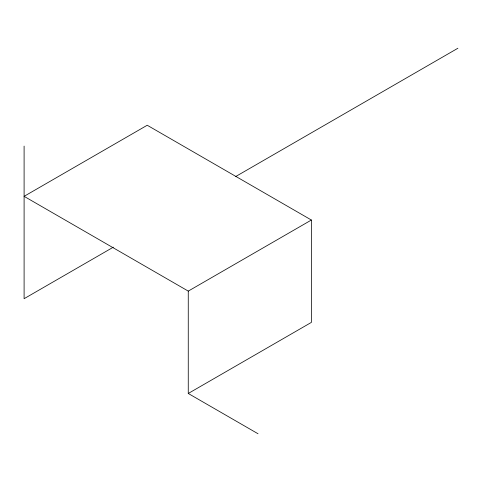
<?xml version="1.0" encoding="UTF-8"?>
<svg xmlns="http://www.w3.org/2000/svg" width="482" height="482" viewBox="0 0 482 482"><rect width="100%" height="100%" fill="white"/><g stroke="black" fill="none" stroke-linecap="round" stroke-linejoin="round"><path stroke-width="0.72" d="M113.348 247.17L24.1 298.695L24.1 146.1M235.8 176.472L457.9 48.242M188.263 291.11L311.384 220.027L311.384 322.392L188.263 393.475L188.263 291.11L24.1 196.337L147.221 125.248L311.384 220.027M188.263 393.475L258.033 433.758"/></g></svg>
